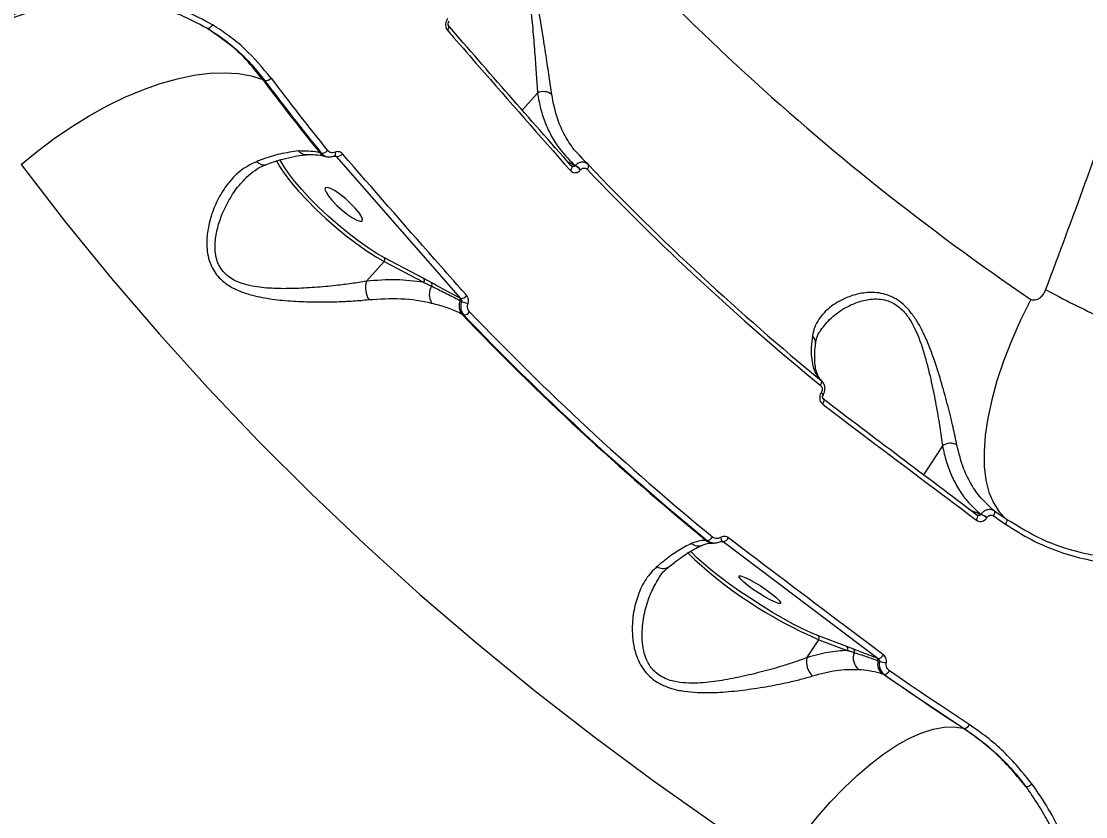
# Model space of a CAD drawing. Header units: millimetres. Extents: x -7447 to 8662, y -5576 to 6370.
# Drawn here: x 1478 to 1671.4, y -2040.7 to -1896.2 of the extents above; entities that cross this region are included whole.
import ezdxf

# ---------------------------------------------------------------- set-up
doc = ezdxf.new("R2010")
doc.units = ezdxf.units.MM
doc.layers.add('DiKom', color=7, linetype='Continuous')
doc.layers.add('DIKOM_ОБЪЕКТ', color=7, linetype='Continuous')
doc.styles.add('style1', font='arial.ttf', dxfattribs={"width": 0.8})
doc.dimstyles.new('1-50', dxfattribs={"dimtxt": 300, "dimasz": 200, "dimexe": 100, "dimexo": 0, "dimgap": 100, "dimtad": 1, "dimdec": 0, "dimtxsty": 'style1', "dimcen": 0, "dimclrd": 7, "dimclre": 7, "dimadec": 1, "dimazin": 2, "dimtfac": 1, "dimtdec": 0, "dimtmove": 1, "dimatfit": 3, "dimfxl": 0, "dimlwd": 25, "dimlwe": 18, "dimarcsym": 0})

# ---------------------------------------------------------------- blocks, each defined once
blk = doc.blocks.new('*D10')
at = {"color": 7, "linetype": 'Continuous', "lineweight": 18, "transparency": 16777216}
for p, q in [((-5489.75, 240.8), (-5489.75, 4573.49)), ((4778.18, -2126.78), (4778.18, 4573.49))]:
    blk.add_line(p, q, dxfattribs=at)
at = {"color": 7, "linetype": 'Continuous', "lineweight": 25, "transparency": 16777216}
blk.add_line((4578.18, 4473.49), (-5289.75, 4473.49), dxfattribs=at)
at = {"color": 7, "linetype": 'Continuous', "transparency": 16777216}
for points in [[(-5289.75, 4506.82), (-5289.75, 4440.16), (-5489.75, 4473.49)], [(4578.18, 4506.82), (4578.18, 4440.16), (4778.18, 4473.49)]]:
    blk.add_solid(points, dxfattribs=at)
at = {"layer": 'Defpoints', "color": 0, "linetype": 'Continuous', "transparency": 16777216}
for p in [(-5489.75, 4473.49), (-5489.75, 240.8), (4778.18, -2126.78)]:
    blk.add_point(p, dxfattribs=at)
at = {"color": 0, "linetype": 'Continuous', "lineweight": 15, "transparency": 16777216, "insert": (-777.31, 4726.76), "char_height": 300, "attachment_point": 5, "style": 'style1'}
blk.add_mtext('10300', dxfattribs=at)
blk = doc.blocks.new('*D11')
at = {"color": 7, "linetype": 'Continuous', "lineweight": 18, "transparency": 16777216}
for p, q in [((2045.4, 3512.26), (7772.09, 3512.26)), ((-1858.48, -4091.08), (7772.09, -4091.08))]:
    blk.add_line(p, q, dxfattribs=at)
at = {"color": 7, "linetype": 'Continuous', "lineweight": 25, "transparency": 16777216}
blk.add_line((7672.09, -3891.08), (7672.09, 3312.26), dxfattribs=at)
at = {"color": 7, "linetype": 'Continuous', "transparency": 16777216}
for points in [[(7638.76, 3312.26), (7705.42, 3312.26), (7672.09, 3512.26)], [(7638.76, -3891.08), (7705.42, -3891.08), (7672.09, -4091.08)]]:
    blk.add_solid(points, dxfattribs=at)
at = {"layer": 'Defpoints', "color": 0, "linetype": 'Continuous', "transparency": 16777216}
for p in [(2045.4, 3512.26), (7672.09, 3512.26), (-1858.48, -4091.08)]:
    blk.add_point(p, dxfattribs=at)
at = {"color": 0, "linetype": 'Continuous', "lineweight": 15, "transparency": 16777216, "insert": (7418.92, 3.22), "char_height": 300, "attachment_point": 5, "rotation": 90, "style": 'style1'}
blk.add_mtext('7600', dxfattribs=at)
blk = doc.blocks.new('*D12')
at = {"layer": 'Defpoints', "color": 0, "transparency": 16777216}
for p in [(-7446.93, 5919.72), (-7446.93, 736.93), (6905.53, -2412.68)]:
    blk.add_point(p, dxfattribs=at)
at = {"layer": 'DiKom', "color": 7, "lineweight": 18, "transparency": 16777216}
for p, q in [((-7446.93, 736.93), (-7446.93, 6019.72)), ((6905.53, -2412.68), (6905.53, 6019.72))]:
    blk.add_line(p, q, dxfattribs=at)
at = {"layer": 'DiKom', "color": 7, "lineweight": 25, "transparency": 16777216}
blk.add_line((6705.53, 5919.72), (-7246.93, 5919.72), dxfattribs=at)
at = {"layer": 'DiKom', "color": 7, "transparency": 16777216}
for points in [[(-7246.93, 5953.05), (-7246.93, 5886.39), (-7446.93, 5919.72)], [(6705.53, 5953.05), (6705.53, 5886.39), (6905.53, 5919.72)]]:
    blk.add_solid(points, dxfattribs=at)
at = {"layer": 'DiKom', "color": 0, "transparency": 16777216, "insert": (-918.31, 6173), "char_height": 300, "attachment_point": 5, "style": 'style1'}
blk.add_mtext('14300', dxfattribs=at)
blk = doc.blocks.new('*D13')
at = {"layer": 'Defpoints', "color": 0, "transparency": 16777216}
for p in [(2049.72, 5594.27), (-1141.86, -5576.35), (8561.69, -5576.35)]:
    blk.add_point(p, dxfattribs=at)
at = {"layer": 'DiKom', "color": 7, "lineweight": 18, "transparency": 16777216}
for p, q in [((2049.72, 5594.27), (8661.69, 5594.27)), ((-1141.86, -5576.35), (8661.69, -5576.35))]:
    blk.add_line(p, q, dxfattribs=at)
at = {"layer": 'DiKom', "color": 7, "lineweight": 25, "transparency": 16777216}
blk.add_line((8561.69, 5394.27), (8561.69, -5376.35), dxfattribs=at)
at = {"layer": 'DiKom', "color": 7, "transparency": 16777216}
for points in [[(8528.35, 5394.27), (8595.02, 5394.27), (8561.69, 5594.27)], [(8528.35, -5376.35), (8595.02, -5376.35), (8561.69, -5576.35)]]:
    blk.add_solid(points, dxfattribs=at)
at = {"layer": 'DiKom', "color": 0, "transparency": 16777216, "insert": (8308.52, 8.96), "char_height": 300, "attachment_point": 5, "rotation": 90, "style": 'style1'}
blk.add_mtext('11200', dxfattribs=at)

msp = doc.modelspace()

# ---------------------------------------------------------------- linework, layer by layer
at = {"layer": 'DIKOM_ОБЪЕКТ', "color": 7, "linetype": 'Continuous', "lineweight": 15}
for p, q in [((1521.85, -1906.82), (1522.2, -1906.98)), ((1571.78, -1909.27), (1569.01, -1912.38)), ((1532.49, -1920.17), (1532.21, -1920.1)), ((1533.27, -1920.76), (1533.52, -1920.82)), ((1534.88, -1920.71), (1535.04, -1920.75)), ((1535.04, -1920.75), (1535.2, -1920.79)), ((1535.2, -1920.79), (1557.79, -1946.55)), ((1578.59, -1922.46), (1577.36, -1921.84)), ((1579.86, -1921.05), (1579.73, -1920.9)), ((1578.61, -1922.44), (1578.59, -1922.46)), ((1579.59, -1923.23), (1579.61, -1923.21)), ((1551.15, -1942.96), (1543.99, -1939.17)), ((1540.69, -1943.44), (1543.9, -1939.84)), ((1543.9, -1939.84), (1551.06, -1943.63)), ((1552.55, -1943.72), (1551.15, -1942.96)), ((1557.79, -1946.55), (1557.72, -1946.51)), ((1557.75, -1946.97), (1557.99, -1947.1)), ((1557.95, -1949.34), (1558.36, -1949.56)), ((1623.16, -1952.4), (1623.24, -1952.32)), ((1622.26, -1954.74), (1622.27, -1954.69)), ((1623.39, -1961.43), (1623.28, -1961.32)), ((1623.3, -1963.66), (1623.29, -1963.69)), ((1645.34, -1973.33), (1641.9, -1978.6)), ((1652.31, -1985.78), (1650.49, -1985.06)), ((1652.33, -1985.76), (1652.31, -1985.78)), ((1651.65, -1985.92), (1651.6, -1985.89)), ((1651.72, -1985.95), (1651.66, -1985.91)), ((1653.39, -1986.39), (1653.41, -1986.36)), ((1601.77, -1991.34), (1601.82, -1991.32)), ((1602.59, -1990.51), (1602.4, -1990.5)), ((1603.74, -1990.97), (1603.88, -1990.98)), ((1605.04, -1990.69), (1605.45, -1990.7)), ((1605.45, -1990.7), (1605.49, -1990.7)), ((1605.49, -1990.7), (1633.67, -2011.97)), ((1620.73, -2011.81), (1622.87, -2008.53)), ((1627.99, -2009.79), (1622.8, -2007.85)), ((1622.87, -2008.53), (1628.05, -2010.47)), ((1629.21, -2010.26), (1627.99, -2009.79)), ((1633.67, -2011.97), (1633.49, -2011.89)), ((1633.63, -2012.36), (1633.9, -2012.46)), ((1634.43, -2014.74), (1634.77, -2014.86)), ((1649.31, -2024.66), (1649.07, -2024.61))]:
    msp.add_line(p, q, dxfattribs=at)
at = {"layer": 'DIKOM_ОБЪЕКТ', "color": 7, "linetype": 'Continuous', "lineweight": 15, "flags": 128}
for points in [[(1512.72, -1896.87), (1512.61, -1897.03), (1512.49, -1897.17), (1512.37, -1897.3), (1512.23, -1897.4), (1512.1, -1897.47), (1511.97, -1897.51), (1511.85, -1897.52), (1511.75, -1897.49)], [(1555.4, -1897.84), (1555.51, -1897.7), (1555.6, -1897.56), (1555.66, -1897.42), (1555.69, -1897.28), (1555.69, -1897.17), (1555.66, -1897.07), (1555.63, -1897.01)], [(1478, -1922.26), (1480.92, -1919.83), (1483.97, -1917.52), (1487.11, -1915.37), (1490.32, -1913.39), (1493.57, -1911.61), (1496.83, -1910.03), (1500.06, -1908.67), (1503.25, -1907.55), (1506.36, -1906.67), (1509.36, -1906.04), (1512.23, -1905.67), (1514.93, -1905.57), (1517.45, -1905.72), (1519.76, -1906.14), (1521.85, -1906.82)], [(1534.99, -1920), (1535.02, -1920.16), (1535.04, -1920.31), (1535.04, -1920.44), (1535.02, -1920.54), (1534.98, -1920.63), (1534.93, -1920.68), (1534.9, -1920.7)], [(1524.34, -1921.57), (1524.95, -1922.64), (1525.88, -1924), (1527.03, -1925.49), (1528.38, -1927.08), (1529.91, -1928.73), (1531.58, -1930.4), (1533.35, -1932.06), (1535.18, -1933.67), (1537.04, -1935.2), (1538.88, -1936.61), (1540.66, -1937.87), (1542.35, -1938.96), (1543.9, -1939.84)], [(1543.99, -1939.17), (1542.49, -1938.31), (1540.85, -1937.26), (1539.12, -1936.04), (1537.34, -1934.67), (1535.54, -1933.19), (1533.76, -1931.63), (1532.05, -1930.02), (1530.43, -1928.39), (1528.95, -1926.8), (1527.63, -1925.26), (1526.52, -1923.81), (1525.62, -1922.49), (1524.96, -1921.32), (1524.96, -1921.31)], [(1534.9, -1920.7), (1534.87, -1920.71), (1534.79, -1920.71)], [(1535.04, -1920.75), (1534.99, -1920.71), (1534.95, -1920.68)], [(1478, -1922.26), (1486.05, -1932.69), (1494.39, -1942.93), (1503.03, -1952.99), (1511.95, -1962.86), (1521.16, -1972.53), (1530.64, -1981.99), (1540.4, -1991.25), (1550.42, -2000.3), (1560.7, -2009.13), (1571.24, -2017.74), (1582.02, -2026.12), (1593.05, -2034.28), (1604.32, -2042.19), (1615.82, -2049.86)], [(1577.75, -1923.33), (1577.86, -1923.19), (1577.95, -1923.04), (1578.01, -1922.91), (1578.05, -1922.78), (1578.05, -1922.67), (1578.03, -1922.57), (1577.99, -1922.51)], [(1577.99, -1922.51), (1577.98, -1922.5), (1577.9, -1922.45)], [(1580.79, -1923.1), (1580.88, -1922.97), (1580.96, -1922.85), (1581.02, -1922.72), (1581.06, -1922.6), (1581.07, -1922.49), (1581.06, -1922.39), (1581.04, -1922.31), (1580.98, -1922.25)], [(1538.68, -1930.18), (1537.83, -1929.3), (1536.88, -1928.44), (1535.91, -1927.67), (1534.99, -1927.04), (1534.2, -1926.61), (1533.61, -1926.41), (1533.25, -1926.46), (1533.17, -1926.75), (1533.36, -1927.27), (1533.81, -1927.96), (1534.49, -1928.78), (1535.33, -1929.66), (1536.28, -1930.52), (1537.25, -1931.29), (1538.17, -1931.92), (1538.96, -1932.35), (1539.56, -1932.55), (1539.91, -1932.5), (1540, -1932.21), (1539.81, -1931.69), (1539.36, -1930.99), (1538.68, -1930.18)], [(1661.38, -1946.74), (1659.52, -1950.52), (1657.87, -1954.25), (1656.44, -1957.93), (1655.24, -1961.51), (1654.28, -1964.96), (1653.56, -1968.28), (1653.1, -1971.41), (1652.89, -1974.35), (1652.93, -1977.07), (1653.24, -1979.54), (1653.79, -1981.75), (1654.6, -1983.69), (1655.65, -1985.33), (1656.94, -1986.66)], [(1623.15, -1962.33), (1623.24, -1962.19), (1623.3, -1962.05), (1623.36, -1961.92), (1623.39, -1961.79), (1623.4, -1961.68), (1623.39, -1961.58), (1623.37, -1961.51), (1623.32, -1961.45)], [(1623.29, -1963.69), (1623.4, -1963.78), (1623.5, -1963.87), (1623.58, -1963.94), (1623.64, -1964.01), (1623.67, -1964.07), (1623.67, -1964.11), (1623.67, -1964.12)], [(1623.3, -1963.66), (1623.42, -1963.76), (1623.52, -1963.84), (1623.59, -1963.92), (1623.65, -1963.99), (1623.68, -1964.04), (1623.69, -1964.08), (1623.68, -1964.09)], [(1623.58, -1965.76), (1623.67, -1965.6), (1623.74, -1965.44), (1623.79, -1965.29), (1623.82, -1965.15), (1623.81, -1965.03), (1623.79, -1964.93), (1623.73, -1964.86), (1623.72, -1964.85)], [(1654.61, -1986.05), (1654.69, -1985.91), (1654.75, -1985.77), (1654.8, -1985.63), (1654.83, -1985.5), (1654.84, -1985.39), (1654.83, -1985.29), (1654.8, -1985.21), (1654.76, -1985.16)], [(1656.94, -1986.66), (1656.67, -1986.47), (1656.39, -1986.29), (1656.12, -1986.1), (1655.85, -1985.91), (1655.58, -1985.72), (1655.3, -1985.53), (1655.03, -1985.35), (1654.76, -1985.16)], [(1651.5, -1986.81), (1651.59, -1986.65), (1651.66, -1986.49), (1651.71, -1986.34), (1651.74, -1986.21), (1651.74, -1986.09), (1651.72, -1986), (1651.67, -1985.93), (1651.65, -1985.92)], [(1654.61, -1986.05), (1654.89, -1986.24), (1655.16, -1986.43), (1655.43, -1986.62), (1655.7, -1986.81), (1655.98, -1987), (1656.25, -1987.18), (1656.52, -1987.37), (1656.8, -1987.56)], [(1656.94, -1986.66), (1656.98, -1986.72), (1657.01, -1986.8), (1657.02, -1986.89), (1657.01, -1987.01), (1656.98, -1987.13), (1656.94, -1987.27), (1656.87, -1987.41), (1656.8, -1987.56)], [(1605.03, -1989.97), (1605.09, -1990.11), (1605.13, -1990.25), (1605.16, -1990.37), (1605.17, -1990.47), (1605.17, -1990.56), (1605.15, -1990.62), (1605.11, -1990.66), (1605.06, -1990.68)], [(1622.8, -2007.85), (1621.47, -2007.3), (1619.94, -2006.58), (1618.24, -2005.71), (1616.4, -2004.7), (1614.47, -2003.57), (1612.49, -2002.35), (1610.5, -2001.07), (1608.54, -1999.76), (1606.67, -1998.43), (1604.92, -1997.13), (1603.32, -1995.88), (1601.92, -1994.71), (1600.74, -1993.64), (1599.82, -1992.7), (1599.56, -1992.41)], [(1614.25, -2000.14), (1615.05, -2000.8), (1615.62, -2001.34), (1615.91, -2001.73), (1615.89, -2001.94), (1615.57, -2001.94), (1614.98, -2001.74), (1614.15, -2001.36), (1613.16, -2000.82), (1612.1, -2000.17), (1611.03, -1999.46), (1610.06, -1998.75), (1609.26, -1998.1), (1608.69, -1997.55), (1608.4, -1997.16), (1608.42, -1996.96), (1608.74, -1996.95), (1609.33, -1997.15), (1610.16, -1997.54), (1611.15, -1998.07), (1612.21, -1998.72), (1613.28, -1999.43), (1614.25, -2000.14)], [(1649.07, -2024.61), (1647.22, -2023.4), (1645.37, -2022.18), (1643.53, -2020.96), (1641.7, -2019.72), (1639.87, -2018.49), (1638.05, -2017.24), (1636.24, -2015.99), (1634.43, -2014.74)], [(1650.2, -2023.95), (1648.36, -2022.75), (1646.53, -2021.54), (1644.71, -2020.33), (1642.89, -2019.11), (1641.08, -2017.89), (1639.28, -2016.65), (1637.48, -2015.42), (1635.69, -2014.17)], [(1634.77, -2014.86), (1636.57, -2016.11), (1638.37, -2017.35), (1640.18, -2018.59), (1641.99, -2019.82), (1643.81, -2021.04), (1645.64, -2022.25), (1647.47, -2023.46), (1649.31, -2024.66)], [(1615.82, -2049.86), (1617.97, -2046.71), (1620.23, -2043.68), (1622.57, -2040.78), (1624.96, -2038.05), (1627.4, -2035.51), (1629.85, -2033.18), (1632.3, -2031.09), (1634.71, -2029.26), (1637.08, -2027.69), (1639.38, -2026.41), (1641.58, -2025.43), (1643.67, -2024.75), (1645.62, -2024.39), (1647.43, -2024.34), (1649.07, -2024.61)]]:
    msp.add_lwpolyline(points, dxfattribs=at)
at = {"layer": 'DIKOM_ОБЪЕКТ', "color": 7, "linetype": 'Continuous', "lineweight": 15}
for centre, radius, start, end in [((1918.89, -1568.43), 457.64, 218.6541, 235.7573), ((1522.37, -1905.68), 1.31, 262.6059, 319.6751), ((1894.35, -1627.69), 464.09, 216.9293, 218.9903), ((1893.84, -1627.25), 465.33, 216.9257, 219.0001), ((1894.21, -1627.37), 465.37, 216.9299, 218.9899), ((1572.88, -1911.38), 2.38, 51.6002, 117.3957), ((1529.84, -1918.49), 1.96, 221.4531, 272.8371), ((1532.62, -1918.88), 1.29, 264.1327, 321.4479), ((1522.1, -1920.63), 1.66, 219.1279, 284.4503), ((1533.78, -1918.74), 2.08, 220.8676, 255.8407), ((1535.31, -1919.53), 1.26, 264.8451, 323.4417), ((1577.09, -1925.45), 3.35, 41.6503, 63.2992), ((1577.11, -1925.43), 3.35, 41.6589, 63.2914), ((1921.81, -1597.25), 471.68, 223.6971, 230.7144), ((1921.75, -1596.64), 471.33, 223.6969, 230.7144), ((1543.51, -1939.45), 0.555, 314.6445, 29.4339), ((1550.67, -1943.24), 0.555, 314.6406, 29.4458), ((1544.84, -1944.6), 4.31, 164.4139, 210.3761), ((1555.24, -1945.81), 3.12, 151.3886, 210.5377), ((1552.08, -1943.98), 0.537, 321.0439, 28.8787), ((1750.74, -1784.56), 182.31, 241.617, 245.2027), ((1559.93, -1947.98), 2.41, 155.2418, 214.5175), ((1557.31, -1946.77), 0.485, 335.1567, 32.3832), ((1557.86, -1945.25), 1.3, 267.0943, 323.5973), ((1563.51, -1932.93), 15.21, 248.699, 253.359), ((1558.41, -1948.3), 1.26, 267.8019, 325.5978), ((1918.12, -1605.86), 496.38, 223.7325, 230.6789), ((1917.73, -1605.32), 497.79, 223.7171, 230.6943), ((1917.86, -1605.61), 497.53, 223.7328, 230.6786), ((1620.63, -1954.59), 1.64, 356.3463, 49.0565), ((1646.8, -1975.35), 2.49, 62.1591, 125.7996), ((1650.68, -1989.98), 4.5, 52.9394, 68.7312), ((1650.7, -1989.95), 4.49, 52.9304, 68.745), ((1601, -1989.25), 2.23, 234.6312, 290.2856), ((1603.81, -1988.64), 2.33, 232.7902, 268.1213), ((1602.51, -1989.3), 1.21, 273.7618, 331.9479), ((1605.17, -1991.1), 0.487, 55.4624, 86.6098), ((1605.39, -1989.53), 1.18, 274.6718, 334.1843), ((1654.9, -1934.24), 80.9, 226.2853, 246.6763), ((1594.59, -1993.67), 1.93, 234.6777, 302.6534), ((1622.45, -2008.22), 0.515, 323.9193, 46.59), ((1627.64, -2010.17), 0.515, 323.9117, 46.5977), ((1631.95, -2011.84), 2.82, 159.755, 227.7853), ((1628.86, -2010.62), 0.5, 331.4407, 46.3513), ((1624.05, -2012.59), 3.42, 166.7864, 227.6292), ((1633.17, -2012.25), 0.473, 346.3841, 48.6778), ((1635.92, -2012.92), 2.36, 166.3868, 230.5825), ((1633.52, -2010.76), 1.22, 277.2087, 334.2523), ((1636.27, -2004.13), 8.66, 254.1041, 262.458), ((1634.61, -2013.69), 1.18, 278.0118, 336.143), ((1649.11, -2023.51), 1.17, 279.9288, 337.9633), ((1660.44, -2033.62), 1.59, 272.1698, 316.8505)]:
    msp.add_arc(centre, radius, start, end, dxfattribs=at)
for points, knots in [([(1680.26, -1630.13), (1681.23, -1630.81), (1684.24, -1632.91), (1688.68, -1637.56), (1693.62, -1643.94), (1698.02, -1651.43), (1701.88, -1659.98), (1705.17, -1669.6), (1707.86, -1680.32), (1709.93, -1692.13), (1711.35, -1705.09), (1712.06, -1719.05), (1712.08, -1733.65), (1711.42, -1748.72), (1710.15, -1764.15), (1708.24, -1780.36), (1705.67, -1797.33), (1702.43, -1815), (1698.61, -1832.88), (1694.26, -1850.88), (1689.41, -1868.93), (1683.98, -1887.43), (1677.94, -1906.33), (1671.34, -1925.58), (1666.5, -1938.5), (1664.08, -1944.96)], [0, 0, 0, 0, 0.020905, 0.064164, 0.107456, 0.150714, 0.195221, 0.239765, 0.284272, 0.330388, 0.376506, 0.423285, 0.470064, 0.514, 0.557971, 0.601907, 0.647124, 0.692377, 0.737595, 0.780736, 0.823909, 0.867051, 0.911356, 0.955695, 1, 1, 1, 1]), ([(1495.57, -2360.18), (1499.01, -2358.56), (1505.9, -2355.31), (1516.61, -2349.15), (1527.68, -2342), (1539.1, -2333.75), (1550.83, -2324.43), (1562.63, -2314.22), (1574.44, -2303.2), (1586.23, -2291.44), (1598.19, -2278.73), (1610.28, -2265.1), (1622.46, -2250.55), (1634.47, -2235.42), (1646.28, -2219.76), (1657.84, -2203.65), (1669.36, -2186.83), (1680.77, -2169.34), (1692.05, -2151.21), (1702.95, -2132.84), (1713.44, -2114.3), (1723.51, -2095.65), (1733.31, -2076.6), (1742.8, -2057.2), (1751.93, -2037.52), (1760.52, -2017.97), (1768.54, -1998.61), (1776, -1979.51), (1783.01, -1960.36), (1789.53, -1941.23), (1795.51, -1922.2), (1800.46, -1904.98), (1804.55, -1889.5), (1806.71, -1880.36), (1807.79, -1875.78)], [0, 0, 0, 0, 0.031178, 0.062381, 0.093559, 0.125644, 0.157755, 0.18984, 0.22102, 0.252224, 0.283405, 0.31549, 0.347601, 0.379686, 0.410889, 0.442116, 0.473319, 0.505426, 0.537558, 0.569665, 0.60092, 0.632198, 0.663452, 0.69561, 0.727794, 0.759952, 0.791284, 0.822641, 0.853973, 0.886209, 0.918471, 0.950707, 0.97533, 1, 1, 1, 1]), ([(1574.36, -1909.52), (1574.21, -1908.46), (1573.9, -1906.33), (1573.33, -1902.47), (1572.69, -1898.23), (1572.04, -1894.37), (1571.36, -1891.11), (1570.74, -1888.74), (1570.03, -1886.59), (1569.1, -1884.42), (1567.69, -1882.24), (1565.95, -1880.77), (1564.36, -1880.02), (1562.68, -1879.59), (1560.75, -1879.53), (1558.42, -1879.97), (1556.15, -1881.01), (1554.55, -1882.5), (1553.65, -1884.05), (1553.44, -1885.05), (1553.34, -1885.55)], [0, 0, 0, 0, 0.071787, 0.145628, 0.221168, 0.298517, 0.340636, 0.383291, 0.4161, 0.449612, 0.498644, 0.547791, 0.580449, 0.61397, 0.670434, 0.728318, 0.811954, 0.898073, 0.948686, 1, 1, 1, 1]), ([(1554.85, -1884.33), (1555.25, -1883.88), (1556.25, -1882.76), (1558.3, -1881.68), (1560.61, -1880.98), (1562.47, -1880.83), (1564.1, -1881.09), (1565.59, -1881.65), (1567.21, -1882.93), (1568.43, -1884.95), (1569.19, -1886.98), (1569.73, -1889.01), (1570.17, -1891.29), (1570.6, -1894.41), (1570.97, -1898.16), (1571.29, -1902.26), (1571.57, -1906.07), (1571.71, -1908.19), (1571.78, -1909.27)], [0, 0, 0, 0, 0.06653, 0.167288, 0.232452, 0.298883, 0.33529, 0.372599, 0.425903, 0.479127, 0.515581, 0.553096, 0.601398, 0.650407, 0.738836, 0.829201, 0.913625, 1, 1, 1, 1]), ([(1512.72, -1896.87), (1511.06, -1895.97), (1508, -1894.32), (1503.14, -1892.79), (1498.39, -1891.89), (1493.48, -1891.6), (1488.47, -1891.92), (1483.43, -1892.82), (1478.4, -1894.28), (1473.43, -1896.31), (1468.57, -1898.82), (1465.5, -1900.9), (1463.96, -1901.94)], [0, 0, 0, 0, 0.116682, 0.215085, 0.313797, 0.412202, 0.51006, 0.608227, 0.706085, 0.803954, 0.902132, 1, 1, 1, 1]), ([(1473.85, -1896.72), (1474.05, -1896.62), (1475.46, -1895.94), (1479.31, -1894.52), (1484.25, -1893.17), (1489.17, -1892.51), (1494.06, -1892.28), (1498.86, -1892.71), (1503.44, -1893.81), (1507.46, -1895.16), (1510.12, -1896.61), (1511.75, -1897.49)], [0, 0, 0, 0, 0.015229, 0.10917, 0.291724, 0.3857, 0.479675, 0.663434, 0.758029, 0.852625, 1, 1, 1, 1]), ([(1523.37, -1906.53), (1521.82, -1904.68), (1519.47, -1901.87), (1515.76, -1898.82), (1513.73, -1897.52), (1512.72, -1896.87)], [0, 0, 0, 0, 0.492759, 0.746386, 1, 1, 1, 1]), ([(1555.49, -1895.75), (1555.42, -1895.83), (1555.26, -1896.04), (1555.09, -1896.46), (1555.04, -1896.97), (1555.14, -1897.47), (1555.31, -1897.72), (1555.4, -1897.84)], [0, 0, 0, 0, 0.134283, 0.346957, 0.563234, 0.781699, 1, 1, 1, 1]), ([(1555.63, -1897.01), (1555.62, -1897.01), (1555.61, -1896.99), (1555.57, -1896.92), (1555.54, -1896.78), (1555.54, -1896.63), (1555.57, -1896.47), (1555.64, -1896.32), (1555.69, -1896.26), (1555.72, -1896.23)], [0, 0, 0, 0, 0.048103, 0.259609, 0.429679, 0.578565, 0.730054, 0.880969, 1, 1, 1, 1]), ([(1521.85, -1906.82), (1520.86, -1905.57), (1518.92, -1903.11), (1515.52, -1899.98), (1513.01, -1898.32), (1511.75, -1897.49)], [0, 0, 0, 0, 0.339546, 0.667763, 1, 1, 1, 1]), ([(1511.75, -1897.49), (1513.66, -1898.78), (1516.55, -1900.75), (1519.92, -1904.11), (1521.44, -1906.02), (1522.2, -1906.98)], [0, 0, 0, 0, 0.492808, 0.746409, 1, 1, 1, 1]), ([(1555.4, -1897.84), (1555.78, -1898.28), (1557.68, -1900.47), (1565.04, -1908.93), (1572.18, -1917.01), (1577.75, -1923.33)], [0, 0, 0, 0, 0.051706, 0.25855, 1, 1, 1, 1]), ([(1577.9, -1922.45), (1574.12, -1918.19), (1566.58, -1909.65), (1559.21, -1901.18), (1555.52, -1896.94)], [0, 0, 0, 0, 0.499919, 1, 1, 1, 1]), ([(1571.78, -1909.27), (1571.95, -1910.23), (1572.28, -1912.14), (1573.18, -1914.83), (1574.4, -1917.35), (1576.12, -1919.98), (1577.7, -1921.54), (1578.61, -1922.44)], [0, 0, 0, 0, 0.182557, 0.365121, 0.553029, 0.740941, 1, 1, 1, 1]), ([(1579.73, -1920.9), (1579.29, -1920.46), (1578.12, -1919.28), (1576.7, -1916.96), (1575.18, -1913.69), (1574.66, -1911.05), (1574.36, -1909.52)], [0, 0, 0, 0, 0.148663, 0.397585, 0.648957, 1, 1, 1, 1]), ([(1528.37, -1919.78), (1527.27, -1919.93), (1525.23, -1920.2), (1522.58, -1921.01), (1521.14, -1921.55), (1520.82, -1921.67)], [0, 0, 0, 0, 0.47869, 0.884378, 1, 1, 1, 1]), ([(1532.21, -1920.1), (1532.08, -1920.07), (1530.97, -1919.81), (1529.59, -1919.8), (1528.37, -1919.78)], [0, 0, 0, 0, 0.117846, 1, 1, 1, 1]), ([(1534.99, -1920), (1534.85, -1920.05), (1534.55, -1920.14), (1534.12, -1920.06), (1533.81, -1919.89), (1533.68, -1919.73), (1533.64, -1919.69)], [0, 0, 0, 0, 0.292745, 0.585115, 0.878844, 1, 1, 1, 1]), ([(1536.32, -1920.29), (1536.29, -1920.25), (1536.16, -1920.11), (1535.87, -1919.94), (1535.43, -1919.87), (1535.14, -1919.96), (1534.99, -1920)], [0, 0, 0, 0, 0.096388, 0.398578, 0.699104, 1, 1, 1, 1]), ([(1520.82, -1921.67), (1519.87, -1922.13), (1517.94, -1923.08), (1516.33, -1924.74), (1514.94, -1926.49), (1513.77, -1928.31), (1512.57, -1931.1), (1511.85, -1933.93), (1511.64, -1936.32), (1511.81, -1938.39), (1512.32, -1940.42), (1513.56, -1942.63), (1515.67, -1944.32), (1517.89, -1945.35), (1520.41, -1946.14), (1523.6, -1946.73), (1527.43, -1947.09), (1531.4, -1947.22), (1535.06, -1947.18), (1538.35, -1947.04), (1540.19, -1946.86), (1541.12, -1946.78)], [0, 0, 0, 0, 0.071321, 0.145534, 0.151143, 0.216684, 0.28355, 0.337208, 0.391822, 0.425166, 0.459116, 0.513458, 0.567943, 0.604075, 0.641129, 0.702246, 0.764913, 0.83024, 0.896871, 0.94799, 1, 1, 1, 1]), ([(1522.52, -1922.26), (1522.96, -1922.09), (1524.18, -1921.63), (1526.04, -1921.09), (1528.06, -1920.66), (1529.35, -1920.46), (1529.9, -1920.45), (1529.93, -1920.45)], [0, 0, 0, 0, 0.154324, 0.434244, 0.712745, 0.989134, 1, 1, 1, 1]), ([(1529.94, -1920.45), (1530.43, -1920.43), (1531.49, -1920.41), (1532.68, -1920.6), (1533.17, -1920.74), (1533.25, -1920.76)], [0, 0, 0, 0, 0.41908, 0.909007, 1, 1, 1, 1]), ([(1532.49, -1920.17), (1532.56, -1920.25), (1532.8, -1920.5), (1533.32, -1920.8), (1534.06, -1920.93), (1534.55, -1920.78), (1534.79, -1920.71)], [0, 0, 0, 0, 0.120962, 0.41443, 0.706973, 1, 1, 1, 1]), ([(1534.85, -1920.73), (1534.88, -1920.71), (1534.94, -1920.68), (1535.02, -1920.68), (1535.04, -1920.67), (1535.06, -1920.7), (1535.07, -1920.7)], [0, 0, 0, 0, 0.207929, 0.483056, 0.875699, 1, 1, 1, 1]), ([(1535.03, -1920.69), (1535.04, -1920.69), (1535.1, -1920.69), (1535.15, -1920.74), (1535.19, -1920.78), (1535.2, -1920.79)], [0, 0, 0, 0, 0.151813, 0.792758, 1, 1, 1, 1]), ([(1558.9, -1946.02), (1558.51, -1945.58), (1556.56, -1943.37), (1548.96, -1934.77), (1541.88, -1926.65), (1536.32, -1920.29)], [0, 0, 0, 0, 0.051225, 0.256129, 1, 1, 1, 1]), ([(1580.98, -1922.25), (1580.87, -1922.15), (1580.62, -1921.93), (1580.18, -1921.81), (1579.68, -1921.82), (1579.18, -1921.98), (1578.81, -1922.24), (1578.63, -1922.42), (1578.61, -1922.44)], [0, 0, 0, 0, 0.18045, 0.402856, 0.530959, 0.749627, 0.966412, 1, 1, 1, 1]), ([(1580.95, -1922.13), (1580.52, -1921.77), (1580.08, -1921.4), (1579.71, -1920.95), (1579.71, -1920.95)], [0, 0, 0, 0, 0.993494, 1, 1, 1, 1]), ([(1518.14, -1925.42), (1518.42, -1925.1), (1519.13, -1924.28), (1520.44, -1923.28), (1521.64, -1922.54), (1522.37, -1922.31), (1522.54, -1922.26)], [0, 0, 0, 0, 0.218119, 0.564672, 0.899574, 1, 1, 1, 1]), ([(1577.75, -1923.33), (1577.86, -1923.43), (1578.09, -1923.64), (1578.52, -1923.75), (1578.97, -1923.69), (1579.34, -1923.49), (1579.52, -1923.3), (1579.59, -1923.23)], [0, 0, 0, 0, 0.218246, 0.43673, 0.653007, 0.865746, 1, 1, 1, 1]), ([(1578.05, -1922.56), (1578.05, -1922.56), (1578.03, -1922.56), (1578.01, -1922.53), (1577.99, -1922.51)], [0, 0, 0, 0, 0.029648, 1, 1, 1, 1]), ([(1578.59, -1922.46), (1578.57, -1922.49), (1578.51, -1922.55), (1578.38, -1922.61), (1578.21, -1922.63), (1578.1, -1922.58), (1578.05, -1922.56)], [0, 0, 0, 0, 0.16619, 0.430692, 0.707871, 1, 1, 1, 1]), ([(1579.61, -1923.21), (1579.62, -1923.2), (1579.7, -1923.1), (1579.88, -1922.96), (1580.12, -1922.88), (1580.37, -1922.87), (1580.59, -1922.93), (1580.73, -1923.05), (1580.79, -1923.1)], [0, 0, 0, 0, 0.033971, 0.252278, 0.470536, 0.597949, 0.819277, 1, 1, 1, 1]), ([(1540.69, -1943.44), (1539.8, -1943.59), (1538.01, -1943.88), (1534.86, -1944.26), (1531.34, -1944.59), (1527.57, -1944.79), (1523.9, -1944.8), (1520.89, -1944.53), (1518.5, -1944.01), (1516.45, -1943.24), (1514.52, -1941.81), (1513.5, -1939.8), (1513.19, -1937.93), (1513.2, -1935.98), (1513.61, -1933.7), (1514.54, -1930.98), (1515.94, -1928.31), (1517.18, -1926.34), (1518.03, -1925.53), (1518.14, -1925.43)], [0, 0, 0, 0, 0.061788, 0.123616, 0.20259, 0.281585, 0.35424, 0.426741, 0.467977, 0.509095, 0.568314, 0.62745, 0.665283, 0.703195, 0.766449, 0.829815, 0.908956, 0.988092, 1, 1, 1, 1]), ([(1551.06, -1943.63), (1549.43, -1943.42), (1546.15, -1942.98), (1542.52, -1943.29), (1540.69, -1943.44)], [0, 0, 0, 0, 0.494768, 1, 1, 1, 1]), ([(1551.06, -1943.63), (1551.27, -1943.73), (1551.74, -1943.95), (1552.23, -1944.19), (1552.5, -1944.32)], [0, 0, 0, 0, 0.440316, 1, 1, 1, 1]), ([(1552.5, -1944.32), (1552.71, -1944.42), (1553.77, -1944.94), (1555.53, -1945.81), (1557.04, -1946.6), (1557.75, -1946.97)], [0, 0, 0, 0, 0.11788, 0.589471, 1, 1, 1, 1]), ([(1557.72, -1946.51), (1556.5, -1945.86), (1554.8, -1944.95), (1553.06, -1944), (1552.55, -1943.72)], [0, 0, 0, 0, 0.708818, 1, 1, 1, 1]), ([(1664.08, -1944.96), (1663.98, -1945.19), (1663.77, -1945.67), (1663.34, -1946.22), (1662.87, -1946.61), (1662.42, -1946.84), (1661.99, -1946.92), (1661.63, -1946.88), (1661.46, -1946.79), (1661.38, -1946.74)], [0, 0, 0, 0, 0.194384, 0.403697, 0.5539, 0.691005, 0.83507, 0.921913, 1, 1, 1, 1]), ([(1541.12, -1946.78), (1543.1, -1946.65), (1547.11, -1946.4), (1550.78, -1946.97), (1552.54, -1947.4), (1552.55, -1947.4)], [0, 0, 0, 0, 0.491398, 0.997058, 1, 1, 1, 1]), ([(1557.79, -1946.55), (1557.84, -1946.6), (1557.93, -1946.7), (1558, -1946.88), (1558.01, -1947.02), (1557.99, -1947.09), (1557.99, -1947.1)], [0, 0, 0, 0, 0.334542, 0.655021, 0.951962, 1, 1, 1, 1]), ([(1557.99, -1947.1), (1557.97, -1947.17), (1557.85, -1947.51), (1557.78, -1948.15), (1557.93, -1948.96), (1558.22, -1949.36), (1558.36, -1949.56)], [0, 0, 0, 0, 0.081409, 0.385805, 0.693748, 1, 1, 1, 1]), ([(1559.16, -1947.5), (1559.17, -1947.47), (1559.23, -1947.28), (1559.27, -1946.91), (1559.18, -1946.41), (1558.99, -1946.15), (1558.9, -1946.02)], [0, 0, 0, 0, 0.052379, 0.365042, 0.682753, 1, 1, 1, 1]), ([(1647.96, -1973.15), (1647.74, -1972.11), (1647.31, -1969.99), (1646.37, -1966.21), (1645.25, -1962.07), (1644.09, -1958.33), (1642.94, -1955.21), (1641.97, -1952.97), (1640.91, -1950.96), (1639.59, -1948.98), (1637.76, -1947.08), (1635.66, -1945.96), (1633.81, -1945.52), (1631.91, -1945.42), (1629.76, -1945.74), (1627.21, -1946.64), (1624.76, -1948.14), (1623.03, -1949.98), (1622.05, -1951.75), (1621.82, -1952.82), (1621.71, -1953.35)], [0, 0, 0, 0, 0.071789, 0.145629, 0.221171, 0.298517, 0.340637, 0.383294, 0.416102, 0.449612, 0.498646, 0.547793, 0.580452, 0.613971, 0.670437, 0.728319, 0.811955, 0.898074, 0.948688, 1, 1, 1, 1]), ([(1623.24, -1952.32), (1623.81, -1951.57), (1625.01, -1950.01), (1627.4, -1948.33), (1629.87, -1947.19), (1631.89, -1946.68), (1633.71, -1946.62), (1635.41, -1946.9), (1637.36, -1947.86), (1638.97, -1949.63), (1640.08, -1951.5), (1640.96, -1953.42), (1641.73, -1955.6), (1642.61, -1958.63), (1643.47, -1962.3), (1644.26, -1966.35), (1644.91, -1970.13), (1645.2, -1972.26), (1645.34, -1973.33)], [0, 0, 0, 0, 0.09124, 0.189329, 0.252768, 0.317441, 0.352888, 0.389206, 0.441099, 0.492915, 0.528406, 0.564928, 0.611949, 0.659661, 0.745748, 0.833722, 0.915913, 1, 1, 1, 1]), ([(1552.55, -1947.4), (1553.4, -1947.63), (1555.1, -1948.07), (1556.84, -1948.78), (1557.77, -1949.25), (1557.95, -1949.34)], [0, 0, 0, 0, 0.4439, 0.891121, 1, 1, 1, 1]), ([(1559.45, -1949.01), (1559.35, -1948.89), (1559.16, -1948.64), (1559.05, -1948.14), (1559.08, -1947.75), (1559.15, -1947.54), (1559.16, -1947.5)], [0, 0, 0, 0, 0.307736, 0.61588, 0.919109, 1, 1, 1, 1]), ([(1622.29, -1954.74), (1622.33, -1954.47), (1622.43, -1953.78), (1622.75, -1952.99), (1623.13, -1952.47), (1623.24, -1952.33)], [0, 0, 0, 0, 0.314476, 0.805238, 1, 1, 1, 1]), ([(1621.71, -1953.35), (1621.63, -1954.05), (1621.47, -1955.46), (1621.51, -1957.28), (1621.76, -1958.86), (1622.24, -1960.13), (1622.79, -1960.96), (1623.19, -1961.32), (1623.32, -1961.45)], [0, 0, 0, 0, 0.182796, 0.365593, 0.553748, 0.741904, 0.914191, 1, 1, 1, 1]), ([(1623.04, -1961.07), (1623.03, -1961.07), (1622.89, -1960.93), (1622.65, -1960.44), (1622.34, -1959.54), (1622.15, -1958.33), (1622.11, -1956.83), (1622.17, -1955.61), (1622.29, -1954.83), (1622.31, -1954.7)], [0, 0, 0, 0, 0.0043, 0.197134, 0.381451, 0.576615, 0.769165, 0.961807, 1, 1, 1, 1]), ([(1623.15, -1962.33), (1623.15, -1962.33), (1623.23, -1962.39), (1623.36, -1962.55), (1623.46, -1962.81), (1623.49, -1963.09), (1623.45, -1963.38), (1623.35, -1963.57), (1623.3, -1963.66)], [0, 0, 0, 0, 0.004374, 0.219838, 0.435587, 0.568242, 0.793806, 1, 1, 1, 1]), ([(1623.62, -1964.11), (1623.72, -1963.93), (1623.93, -1963.56), (1624.01, -1962.98), (1623.95, -1962.42), (1623.76, -1961.89), (1623.46, -1961.59), (1623.32, -1961.45)], [0, 0, 0, 0, 0.204434, 0.430067, 0.563401, 0.780286, 1, 1, 1, 1]), ([(1623.29, -1963.69), (1623.24, -1963.78), (1623.11, -1964.01), (1623.01, -1964.46), (1623.05, -1964.97), (1623.24, -1965.44), (1623.47, -1965.65), (1623.58, -1965.76)], [0, 0, 0, 0, 0.134251, 0.346953, 0.563244, 0.781754, 1, 1, 1, 1]), ([(1623.72, -1964.85), (1623.72, -1964.85), (1623.69, -1964.83), (1623.63, -1964.76), (1623.57, -1964.61), (1623.56, -1964.46), (1623.58, -1964.3), (1623.63, -1964.18), (1623.66, -1964.13), (1623.67, -1964.12)], [0, 0, 0, 0, 0.047753, 0.297623, 0.480915, 0.63918, 0.798182, 0.949273, 1, 1, 1, 1]), ([(1623.66, -1964.12), (1623.67, -1964.12), (1623.67, -1964.11), (1623.68, -1964.1), (1623.68, -1964.09)], [0, 0, 0, 0, 0.785412, 1, 1, 1, 1]), ([(1623.58, -1965.76), (1624.06, -1966.12), (1626.44, -1967.93), (1635.67, -1974.92), (1644.55, -1981.6), (1651.5, -1986.81)], [0, 0, 0, 0, 0.051712, 0.258553, 1, 1, 1, 1]), ([(1651.6, -1985.89), (1646.91, -1982.37), (1637.52, -1975.32), (1628.28, -1968.32), (1623.66, -1964.82)], [0, 0, 0, 0, 0.499916, 1, 1, 1, 1]), ([(1656.8, -1987.56), (1658.35, -1988.54), (1661.45, -1990.5), (1666.42, -1992.59), (1671.5, -1994.04), (1676.63, -1994.82), (1681.83, -1994.98), (1687.03, -1994.46), (1692.15, -1993.32), (1697.13, -1991.55), (1701.88, -1989.17), (1706.35, -1986.22), (1710.46, -1982.77), (1714.12, -1978.85), (1717.36, -1974.57), (1719.12, -1971.41), (1719.99, -1969.83)], [0, 0, 0, 0, 0.075107, 0.150214, 0.221282, 0.292577, 0.363645, 0.43477, 0.506123, 0.577249, 0.64834, 0.719658, 0.790751, 0.860429, 0.930319, 1, 1, 1, 1]), ([(1718.94, -1969.38), (1718, -1971.06), (1716.1, -1974.46), (1712.09, -1979.57), (1707.84, -1983.66), (1703.6, -1986.76), (1699.12, -1989.46), (1694.34, -1991.52), (1689.38, -1992.89), (1684.34, -1993.8), (1679.23, -1994), (1674.17, -1993.5), (1669.23, -1992.53), (1663.3, -1990.55), (1659.06, -1987.96), (1656.94, -1986.66)], [0, 0, 0, 0, 0.07606, 0.153232, 0.25829, 0.312392, 0.366494, 0.471525, 0.525615, 0.579703, 0.684726, 0.738804, 0.792883, 0.896441, 1, 1, 1, 1]), ([(1645.34, -1973.33), (1645.55, -1974.28), (1645.97, -1976.18), (1646.95, -1978.78), (1648.2, -1981.17), (1649.92, -1983.61), (1651.44, -1984.97), (1652.33, -1985.76)], [0, 0, 0, 0, 0.182559, 0.36512, 0.553029, 0.740941, 1, 1, 1, 1]), ([(1654.76, -1985.16), (1653.91, -1984.4), (1652.34, -1982.99), (1650.54, -1980.39), (1648.97, -1977.27), (1648.33, -1974.67), (1647.96, -1973.15)], [0, 0, 0, 0, 0.258078, 0.475009, 0.694074, 1, 1, 1, 1]), ([(1652.31, -1985.78), (1652.29, -1985.81), (1652.24, -1985.89), (1652.12, -1985.97), (1651.95, -1986.01), (1651.81, -1986), (1651.74, -1985.96), (1651.72, -1985.95)], [0, 0, 0, 0, 0.152494, 0.395058, 0.64931, 0.917275, 1, 1, 1, 1]), ([(1654.76, -1985.16), (1654.62, -1985.08), (1654.31, -1984.91), (1653.83, -1984.87), (1653.32, -1984.97), (1652.83, -1985.21), (1652.49, -1985.53), (1652.35, -1985.74), (1652.33, -1985.76)], [0, 0, 0, 0, 0.180506, 0.402902, 0.530996, 0.749611, 0.966396, 1, 1, 1, 1]), ([(1651.5, -1986.81), (1651.63, -1986.89), (1651.9, -1987.05), (1652.37, -1987.08), (1652.83, -1986.95), (1653.18, -1986.69), (1653.33, -1986.47), (1653.39, -1986.39)], [0, 0, 0, 0, 0.21824, 0.436749, 0.653012, 0.865757, 1, 1, 1, 1]), ([(1653.41, -1986.36), (1653.41, -1986.35), (1653.48, -1986.24), (1653.64, -1986.07), (1653.88, -1985.95), (1654.14, -1985.9), (1654.38, -1985.92), (1654.54, -1986.01), (1654.61, -1986.05)], [0, 0, 0, 0, 0.03401, 0.252279, 0.470535, 0.597924, 0.819298, 1, 1, 1, 1]), ([(1599.71, -1991.07), (1598.93, -1991.46), (1597.51, -1992.17), (1595.35, -1993.72), (1594, -1994.82), (1593.48, -1995.25)], [0, 0, 0, 0, 0.425122, 0.778082, 1, 1, 1, 1]), ([(1595.65, -1995.31), (1595.96, -1995.06), (1596.88, -1994.31), (1598.27, -1993.31), (1599.78, -1992.34), (1600.97, -1991.69), (1601.56, -1991.45), (1601.78, -1991.36)], [0, 0, 0, 0, 0.127593, 0.371479, 0.613569, 0.852268, 1, 1, 1, 1]), ([(1602.4, -1990.5), (1602.32, -1990.5), (1601.91, -1990.51), (1601.04, -1990.59), (1600.15, -1990.91), (1599.71, -1991.07)], [0, 0, 0, 0, 0.108887, 0.552812, 1, 1, 1, 1]), ([(1601.83, -1991.33), (1602.09, -1991.23), (1602.63, -1991.03), (1603.37, -1990.97), (1603.63, -1990.98), (1603.71, -1990.98)], [0, 0, 0, 0, 0.3974, 0.816272, 1, 1, 1, 1]), ([(1602.59, -1990.51), (1602.67, -1990.56), (1602.96, -1990.77), (1603.54, -1990.98), (1604.33, -1991), (1604.82, -1990.79), (1605.06, -1990.68)], [0, 0, 0, 0, 0.109235, 0.407961, 0.70312, 1, 1, 1, 1]), ([(1605.03, -1989.97), (1604.89, -1990.03), (1604.6, -1990.17), (1604.13, -1990.15), (1603.79, -1990.03), (1603.62, -1989.9), (1603.58, -1989.87)], [0, 0, 0, 0, 0.295418, 0.59035, 0.89007, 1, 1, 1, 1]), ([(1606.45, -1990.04), (1606.42, -1990.02), (1606.26, -1989.91), (1605.94, -1989.78), (1605.47, -1989.77), (1605.18, -1989.9), (1605.03, -1989.97)], [0, 0, 0, 0, 0.081013, 0.390835, 0.695169, 1, 1, 1, 1]), ([(1605.06, -1990.68), (1605.11, -1990.66), (1605.2, -1990.61), (1605.34, -1990.62), (1605.43, -1990.66), (1605.48, -1990.69), (1605.49, -1990.7)], [0, 0, 0, 0, 0.286407, 0.589654, 0.913628, 1, 1, 1, 1]), ([(1634.62, -2011.29), (1634.13, -2010.92), (1631.71, -2009.1), (1622.25, -2002), (1613.4, -1995.3), (1606.45, -1990.04)], [0, 0, 0, 0, 0.051226, 0.256127, 1, 1, 1, 1]), ([(1593.48, -1995.25), (1592.77, -1995.96), (1591.35, -1997.41), (1589.99, -2000.32), (1589.14, -2003.53), (1588.91, -2006.47), (1589.11, -2009.05), (1589.55, -2011.01), (1590.25, -2012.74), (1591.35, -2014.52), (1593.23, -2016.26), (1595.82, -2017.39), (1598.4, -2017.93), (1601.36, -2018.19), (1604.97, -2018.12), (1609.14, -2017.71), (1613.3, -2017.09), (1616.8, -2016.4), (1619.64, -2015.73), (1621.04, -2015.32), (1621.75, -2015.11)], [0, 0, 0, 0, 0.074112, 0.151035, 0.220599, 0.291726, 0.334334, 0.377545, 0.410057, 0.443259, 0.496252, 0.549084, 0.588535, 0.628979, 0.696114, 0.765006, 0.835435, 0.907628, 0.953437, 1, 1, 1, 1]), ([(1593.75, -1997.46), (1593.79, -1997.39), (1594.12, -1996.79), (1594.75, -1996.05), (1595.41, -1995.51), (1595.66, -1995.31)], [0, 0, 0, 0, 0.079673, 0.645923, 1, 1, 1, 1]), ([(1620.73, -2011.81), (1620.05, -2012.05), (1618.7, -2012.55), (1616.02, -2013.4), (1612.68, -2014.35), (1608.79, -2015.29), (1604.84, -2016.04), (1601.49, -2016.43), (1598.7, -2016.43), (1596.34, -2016.14), (1593.97, -2015.25), (1592.35, -2013.68), (1591.49, -2012.03), (1590.99, -2010.39), (1590.75, -2008.5), (1590.79, -2006), (1591.28, -2003.11), (1592.26, -2000.04), (1593.28, -1998.31), (1593.78, -1997.48)], [0, 0, 0, 0, 0.051354, 0.10351, 0.182712, 0.263757, 0.338155, 0.414114, 0.456091, 0.499039, 0.553121, 0.606927, 0.640751, 0.675619, 0.721818, 0.768803, 0.846483, 0.925755, 1, 1, 1, 1]), ([(1628.05, -2010.47), (1626.9, -2010.55), (1624.56, -2010.71), (1622.01, -2011.44), (1620.73, -2011.81)], [0, 0, 0, 0, 0.496059, 1, 1, 1, 1]), ([(1628.05, -2010.47), (1628.23, -2010.52), (1628.65, -2010.65), (1629.07, -2010.78), (1629.3, -2010.86)], [0, 0, 0, 0, 0.435308, 1, 1, 1, 1]), ([(1633.49, -2011.89), (1633.12, -2011.76), (1631.71, -2011.23), (1630.27, -2010.67), (1629.21, -2010.26)], [0, 0, 0, 0, 0.264702, 1, 1, 1, 1]), ([(1629.3, -2010.86), (1629.49, -2010.92), (1630.4, -2011.22), (1631.85, -2011.71), (1633.09, -2012.16), (1633.63, -2012.36)], [0, 0, 0, 0, 0.122275, 0.611439, 1, 1, 1, 1]), ([(1633.67, -2011.97), (1633.72, -2012), (1633.81, -2012.08), (1633.89, -2012.24), (1633.91, -2012.37), (1633.9, -2012.44), (1633.9, -2012.46)], [0, 0, 0, 0, 0.313149, 0.619708, 0.917143, 1, 1, 1, 1]), ([(1633.9, -2012.46), (1633.88, -2012.56), (1633.83, -2012.94), (1633.89, -2013.6), (1634.2, -2014.36), (1634.58, -2014.69), (1634.77, -2014.86)], [0, 0, 0, 0, 0.110613, 0.406358, 0.703517, 1, 1, 1, 1]), ([(1635.13, -2012.72), (1635.14, -2012.67), (1635.17, -2012.46), (1635.14, -2012.07), (1634.96, -2011.61), (1634.73, -2011.39), (1634.62, -2011.29)], [0, 0, 0, 0, 0.085577, 0.389366, 0.694815, 1, 1, 1, 1]), ([(1635.69, -2014.17), (1635.57, -2014.07), (1635.33, -2013.86), (1635.13, -2013.41), (1635.09, -2013.01), (1635.13, -2012.78), (1635.13, -2012.72)], [0, 0, 0, 0, 0.296937, 0.594058, 0.889502, 1, 1, 1, 1]), ([(1621.75, -2015.11), (1623.19, -2014.72), (1626.12, -2013.93), (1628.73, -2013.92), (1630.05, -2013.92)], [0, 0, 0, 0, 0.49424, 1, 1, 1, 1]), ([(1630.05, -2013.92), (1631.39, -2014.05), (1632.91, -2014.19), (1634.27, -2014.68), (1634.43, -2014.74)], [0, 0, 0, 0, 0.88214, 1, 1, 1, 1]), ([(1661.6, -2034.71), (1659.94, -2032.69), (1657.42, -2029.62), (1653.45, -2026.2), (1651.28, -2024.7), (1650.2, -2023.95)], [0, 0, 0, 0, 0.492765, 0.746381, 1, 1, 1, 1]), ([(1660.5, -2035.21), (1658.83, -2033.22), (1656.31, -2030.2), (1652.33, -2026.83), (1650.16, -2025.35), (1649.07, -2024.61)], [0, 0, 0, 0, 0.492786, 0.746391, 1, 1, 1, 1]), ([(1649.31, -2024.66), (1651.35, -2026.14), (1654.44, -2028.38), (1658.05, -2032.1), (1659.69, -2034.17), (1660.5, -2035.21)], [0, 0, 0, 0, 0.49281, 0.746402, 1, 1, 1, 1]), ([(1660.5, -2035.21), (1661.96, -2037.38), (1664.18, -2040.66), (1666.37, -2045.58), (1668.18, -2050.67), (1669.34, -2056.04), (1669.83, -2061.51), (1669.85, -2067.03), (1669.18, -2072.55), (1667.82, -2077.94), (1666.28, -2082.53), (1664.76, -2085.61), (1663.87, -2087.42)], [0, 0, 0, 0, 0.146874, 0.222512, 0.298149, 0.444989, 0.520625, 0.596262, 0.74242, 0.81772, 0.89302, 1, 1, 1, 1]), ([(1664.98, -2088.05), (1665.89, -2086.2), (1667.63, -2082.64), (1669.42, -2077.05), (1670.59, -2071.5), (1671.14, -2065.86), (1671.04, -2060.22), (1670.33, -2054.66), (1669.02, -2049.24), (1667.11, -2044.07), (1664.68, -2039.15), (1662.63, -2036.19), (1661.6, -2034.71)], [0, 0, 0, 0, 0.107082, 0.205973, 0.305183, 0.404077, 0.503336, 0.602916, 0.702178, 0.801347, 0.900832, 1, 1, 1, 1])]:
    msp.add_open_spline(points, degree=3, knots=knots, dxfattribs=at)

# ---------------------------------------------------------------- dimensions: what is measured, and where the dimension line sits
at = {"color": 7, "linetype": 'Continuous', "lineweight": 15}
for base, p1, p2, angle, text, picture, middle in [((-5489.75, 4473.49), (4778.18, -2126.78), (-5489.75, 240.8), 180, '10300', '*D10', (-777.31, 4473.49)), ((7672.09, 3512.26), (-1858.48, -4091.08), (2045.4, 3512.26), 270, '7600', '*D11', (7672.09, 3.22))]:
    dim = msp.add_linear_dim(base=base, p1=p1, p2=p2, angle=angle, text=text, dimstyle='1-50', dxfattribs=at)
    dim.commit()
    dim.dimension.update_dxf_attribs({"geometry": picture, "text_midpoint": middle, "dimtype": 160})
at = {"layer": 'DiKom'}
for base, p1, p2, angle, text, picture, middle in [((-7446.93, 5919.72), (6905.53, -2412.68), (-7446.93, 736.93), 180, '14300', '*D12', (-918.31, 5919.72)), ((8561.69, -5576.35), (2049.72, 5594.27), (-1141.86, -5576.35), 270, '11200', '*D13', (8561.69, 8.96))]:
    dim = msp.add_linear_dim(base=base, p1=p1, p2=p2, angle=angle, text=text, dimstyle='1-50', dxfattribs=at)
    dim.commit()
    dim.dimension.update_dxf_attribs({"geometry": picture, "text_midpoint": middle, "dimtype": 160})

doc.saveas('drawing.dxf')
